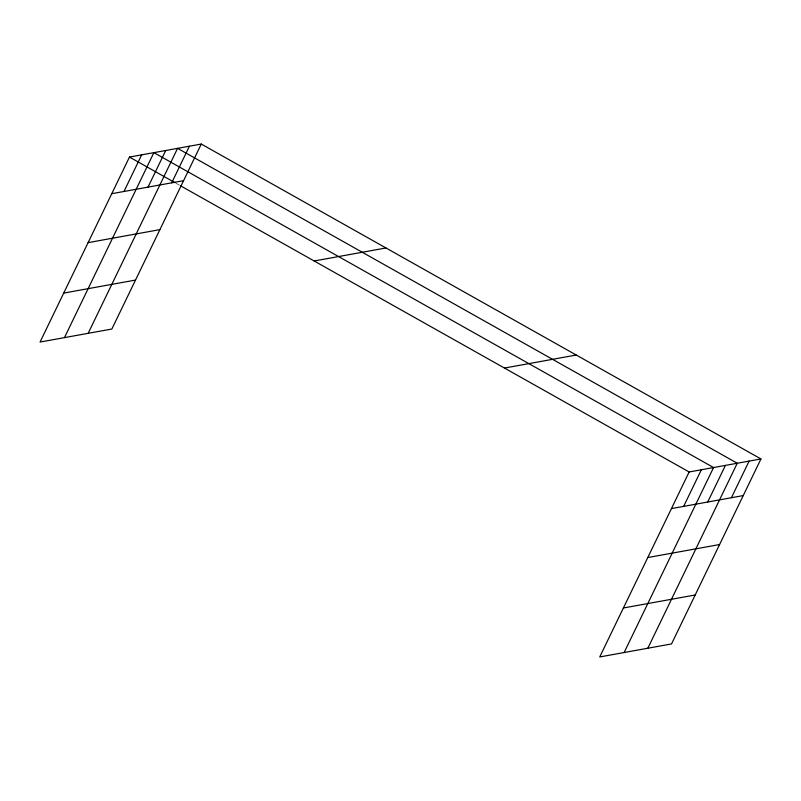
<?xml version="1.0" encoding="UTF-8"?>
<svg xmlns="http://www.w3.org/2000/svg" width="801" height="801" viewBox="0 0 801 801"><rect width="100%" height="100%" fill="white"/><g stroke="black" fill="none" stroke-linecap="round" stroke-linejoin="round"><path stroke-width="0.6" stroke-dasharray="4 3" d="M176.18 183.339L179.364 185.131"/><path stroke-width="1.2" d="M201.271 144.05L129.472 157.066L40.05 342.047L111.85 329.031L201.271 144.05L760.95 458.953L671.528 643.934L599.729 656.95L689.15 471.969L760.95 458.953M123.975 191.479L141.677 154.853M64.46 337.621L153.882 152.641L713.561 467.544L624.139 652.525M148.025 187.114L165.727 150.488M88.15 333.326L177.582 148.345L737.26 463.248L647.829 648.229M171.714 182.818L189.426 146.193M683.653 506.382L701.356 469.756M707.704 502.027L725.416 465.401M731.403 497.731L749.105 461.106M111.77 193.692L183.569 180.676M88.1 242.643L159.9 229.627M63.72 293.086L135.509 280.07M314.172 260.986L385.962 247.97M504.46 368.049L576.259 355.033M671.448 508.595L743.248 495.579M647.779 557.556L719.578 544.54M623.398 607.989L695.198 594.983M129.472 157.066L175.119 182.748M180.425 185.732L689.15 471.969"/></g></svg>
